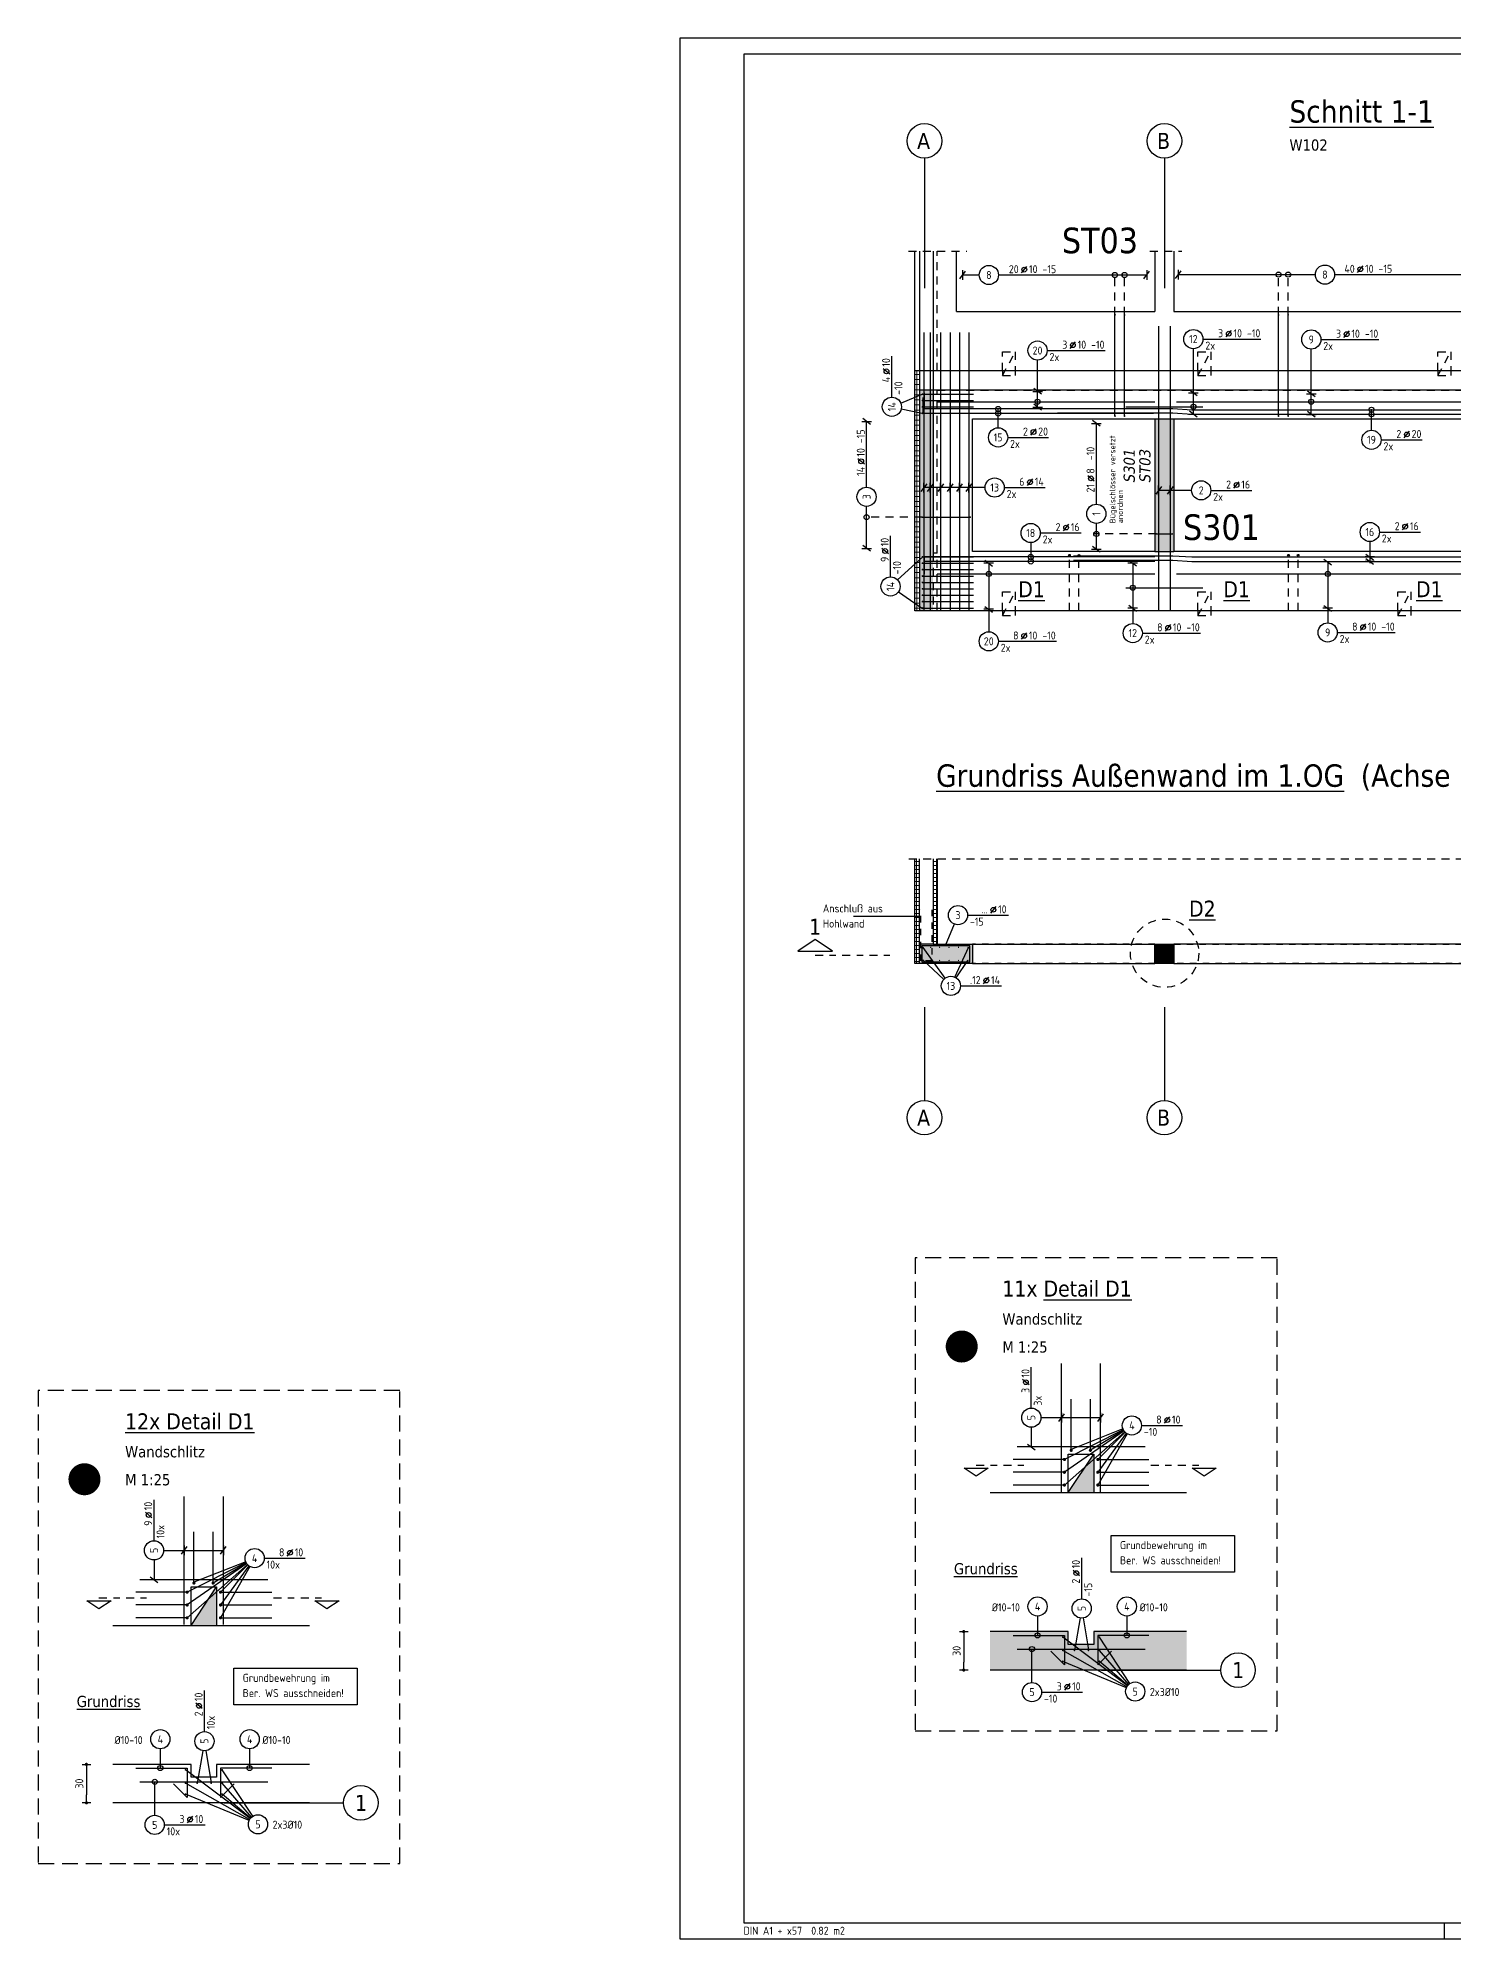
# Model space of a CAD drawing. Extents: x 29.9 to 129.4, y -19 to 13.7.
# Drawn here: x 29.92 to 52.05, y -19.01 to 10.69 of the extents above; entities that cross this region are included whole.
import ezdxf
from ezdxf.enums import TextEntityAlignment as Align

# ---------------------------------------------------------------- set-up
doc = ezdxf.new("R2010")
doc.units = 0
doc.header["$LTSCALE"] = 0.5
for name, pattern in [('AUSGEZOGEN', [1000.01, 1000, 0.01]), ('DASHDOTSMALL', [1.05, 0.5, -0.25, 0.05, -0.25]), ('DOT', [0.175, 0.05, -0.125]), ('HIDDEN', [0.375, 0.25, -0.125]), ('HIDDEN2', [0.187, 0.125, -0.062]), ('PUNKT', [0.175, 0.05, -0.125]), ('STRICHLINIE', [0.75, 0.5, -0.25]), ('STRICHPUNKT2', [0.55, 0.25, -0.125, 0.05, -0.125]), ('VERDECKT', [0.375, 0.25, -0.125])]:
    doc.linetypes.add(name, pattern=pattern)
for name, color, linetype in [('1.OG', 7, 'Continuous'), ('ACHSEN', 7, 'Continuous'), ('AFU', 7, 'Continuous'), ('BETON', 7, 'Continuous'), ('Brüstung 1.OG', 7, 'Continuous'), ('DETAIL', 7, 'Continuous'), ('grau_dunkel', 7, 'Continuous'), ('grau_hell', 7, 'Continuous'), ('grau_mittel', 7, 'Continuous'), ('HILFE', 7, 'Continuous'), ('MASSE', 7, 'Continuous'), ('OBJEKT', 7, 'Continuous'), ('RAHMEN', 7, 'Continuous'), ('RND', 7, 'Continuous'), ('SCHNITTE', 7, 'Continuous'), ('SFP_Achsen', 7, 'Continuous'), ('TEXT', 7, 'Continuous'), ('VERDECKT', 7, 'Continuous'), ('WD', 7, 'Continuous')]:
    doc.layers.add(name, color=color, linetype=linetype)
doc.layers.add('NOPLOT', color=7, linetype='Continuous', plot=False)
doc.layers.add('zila_01_rb_02_stb-fertig_05_schraff', color=144, linetype='Continuous', lineweight=9)
doc.styles.add('helv', font='tahoma.ttf')
doc.styles.add('txt', font='isocp.shx')
doc.linetypes.add('AFU_50K', pattern='A,0.15,["/",Standard,S=0.2,R=0,X=-0.01,Y=-0.1],0.07,["/",Standard,S=0.2,R=0,X=-0.01,Y=-0.1],0.15', length=0.37)
doc.linetypes.add('AFU_50L', pattern='A,0.75,["/",Standard,S=0.2,R=0,X=-0.01,Y=-0.1],0.07,["/",Standard,S=0.2,R=0,X=-0.01,Y=-0.1],0.75', length=1.57)
doc.dimstyles.new('DOT_I', dxfattribs={"dimscale": 0.5, "dimtxt": 0.25, "dimasz": 0.25, "dimexe": 0.1, "dimexo": 0.3, "dimgap": 0.1, "dimtad": 1, "dimdec": 3, "dimzin": 3, "dimtxsty": 'txt', "dimblk": 'DOT', "dimblk1": 'DOT', "dimblk2": 'DOT', "dimsah": 1, "dimcen": 0.1, "dimse1": 1, "dimse2": 1, "dimazin": 0, "dimtfac": 1, "dimtdec": 4, "dimtix": 1, "dimtmove": 2, "dimatfit": 3, "dimfxl": 0, "dimtvp": 1, "dimtolj": 1, "dimtzin": 0, "dimarcsym": 0})

# ---------------------------------------------------------------- blocks, each defined once
blk = doc.blocks.new('RND_LEI')
at = {"layer": 'RND', "color": 7, "linetype": 'Continuous'}
blk.add_line((1.022, 0.066), (1.19, 0.27), dxfattribs=at)
for centre, radius in [((0, 0), 0.3), ((1.106, 0.168), 0.075)]:
    blk.add_circle(centre, radius, dxfattribs=at)
at = {"layer": 'RND', "color": 7, "linetype": 'Continuous', "style": 'txt'}
blk.add_attdef('POSL', text='', height=0.25, dxfattribs=at).set_placement((0, 0), align=Align.MIDDLE)
blk.add_attdef('ANZ', text='', height=0.25, dxfattribs=at).set_placement((0.931, 0.057), align=Align.RIGHT)
for tag, p in [('DUM', (1.253, 0.057)), ('ABSTD', (1.674, 0.057)), ('POSTXT', (0.374, -0.327))]:
    blk.add_attdef(tag, p, '', height=0.25, dxfattribs=at)
blk = doc.blocks.new('lei_gre')
at = {"layer": 'RND', "color": 7, "linetype": 'Continuous'}
for p, q in [((-0.09, -0.12), (0.09, 0.12)), ((0, 0.15), (0, -0.15))]:
    blk.add_line(p, q, dxfattribs=at)
blk = doc.blocks.new('SCHN-2')
at = {"layer": 'SCHNITTE', "color": 6, "linetype": 'Continuous'}
blk.add_lwpolyline([(0.378, 0.088), (0, 0.34), (-0.378, 0.088)], close=True, dxfattribs=at)
at = {"layer": 'SCHNITTE', "color": 1, "linetype": 'DASHDOTSMALL', "style": 'helv'}
blk.add_attdef('SCHN-2', text='', height=0.35, dxfattribs=at).set_placement((0, 0.45), align=Align.CENTER)
blk = doc.blocks.new('RND_HIN')
at = {"layer": 'RND', "color": 7, "linetype": 'Continuous'}
blk.add_circle((0, 0), 0.3, dxfattribs=at)
at = {"layer": 'RND', "color": 7, "linetype": 'Continuous', "style": 'txt'}
blk.add_attdef('POSI', text='', height=0.25, dxfattribs=at).set_placement((0, 0), align=Align.MIDDLE)
blk = doc.blocks.new('DOT')
at = {"layer": 'MASSE', "color": 7, "linetype": 'Continuous'}
for p, q in [((0, 0), (-1, 0)), ((0, 0.54), (0, -0.54))]:
    blk.add_line(p, q, dxfattribs=at)
at = {"layer": 'MASSE', "color": 7, "linetype": 'Continuous', "const_width": 0.2}
blk.add_lwpolyline([(-0.1, 0, 1), (0.1, 0, 1)], format="xyb", close=True, dxfattribs=at)
blk = doc.blocks.new('*D16')
at = {"layer": 'DEFPOINTS', "color": 0, "linetype": 'AUSGEZOGEN', "transparency": 16777216}
for p in [(44.39, -14.209), (44.39, -14.809), (44.39, -14.809)]:
    blk.add_point(p, dxfattribs=at)
at = {"layer": 'MASSE', "color": 0, "linetype": 'AUSGEZOGEN', "lineweight": -2, "transparency": 16777216}
blk.add_line((44.39, -14.334), (44.39, -14.684), dxfattribs=at)
at = {"layer": 'MASSE', "color": 0, "linetype": 'AUSGEZOGEN', "lineweight": -2, "transparency": 16777216, "xscale": 0.125, "yscale": 0.125, "zscale": 0.125}
for p, rotation in [((44.39, -14.209), 90), ((44.39, -14.809), 270)]:
    blk.add_blockref('DOT', p, dxfattribs=dict(at, rotation=rotation))
at = {"layer": 'MASSE', "color": 0, "linetype": 'AUSGEZOGEN', "transparency": 16777216, "insert": (44.278, -14.509), "char_height": 0.125, "attachment_point": 5, "rotation": 90, "style": 'txt'}
blk.add_mtext('\\A1;30', dxfattribs=at)
blk = doc.blocks.new('*D17')
at = {"layer": 'DEFPOINTS', "color": 0, "linetype": 'AUSGEZOGEN', "transparency": 16777216}
for p in [(30.68, -16.283), (30.68, -16.883), (30.68, -16.883)]:
    blk.add_point(p, dxfattribs=at)
at = {"layer": 'MASSE', "color": 0, "linetype": 'AUSGEZOGEN', "lineweight": -2, "transparency": 16777216}
blk.add_line((30.68, -16.408), (30.68, -16.758), dxfattribs=at)
at = {"layer": 'MASSE', "color": 0, "linetype": 'AUSGEZOGEN', "lineweight": -2, "transparency": 16777216, "xscale": 0.125, "yscale": 0.125, "zscale": 0.125}
for p, rotation in [((30.68, -16.283), 90), ((30.68, -16.883), 270)]:
    blk.add_blockref('DOT', p, dxfattribs=dict(at, rotation=rotation))
at = {"layer": 'MASSE', "color": 0, "linetype": 'AUSGEZOGEN', "transparency": 16777216, "insert": (30.568, -16.583), "char_height": 0.125, "attachment_point": 5, "rotation": 90, "style": 'txt'}
blk.add_mtext('\\A1;30', dxfattribs=at)
blk = doc.blocks.new('SCHN-1')
at = {"layer": 'SCHNITTE', "color": 5, "linetype": 'Continuous'}
blk.add_lwpolyline([(0.54, 0.125), (0, 0.485), (-0.54, 0.125)], close=True, dxfattribs=at)
at = {"layer": 'SCHNITTE', "color": 6, "linetype": 'Continuous', "style": 'helv'}
blk.add_attdef('SCHN-1', text='', height=0.5, dxfattribs=at).set_placement((0, 0.635), align=Align.CENTER)
blk = doc.blocks.new('A1-57-0')
at = {"layer": 'RAHMEN'}
for p, q in [((137.9, 59.4), (0, 59.4)), ((0, 59.4), (0, 0)), ((0, 0), (137.9, 0))]:
    blk.add_line(p, q, dxfattribs=at)
at = {"layer": 'RAHMEN', "color": 5}
for p, q in [((137.4, 58.9), (2, 58.9)), ((2, 58.9), (2, 0.5)), ((2, 0.5), (137.4, 0.5))]:
    blk.add_line(p, q, dxfattribs=at)
at = {"layer": 'RAHMEN', "color": 7}
blk.add_line((23.9, 0), (23.9, 0.5), dxfattribs=at)
at = {"layer": 'RAHMEN', "color": 7, "style": 'txt'}
blk.add_text('DIN A1 + x57  0.82 m2', height=0.25, dxfattribs=at).set_placement((1.989, 0.133))

msp = doc.modelspace()

# ---------------------------------------------------------------- hatches: boundary and pattern name
at = {"layer": 'grau_dunkel'}
h = msp.add_hatch(color=21, dxfattribs=at)
h.paths.add_polyline_path([(76.1257, 2.6682), (76.4257, 2.6682), (76.4257, 4.7382), (76.1257, 4.7382)])
h.paths.add_polyline_path([(68.6257, 2.6682), (68.9257, 2.6682), (68.9257, 4.7382), (68.6257, 4.7382)])
h.paths.add_polyline_path([(61.4257, 4.7382), (61.1257, 4.7382), (61.1257, 2.6682), (61.4257, 2.6682)])
h.paths.add_polyline_path([(53.9257, 4.7382), (53.6257, 4.7382), (53.6257, 2.6682), (53.9257, 2.6682)])
h.paths.add_polyline_path([(47.6757, 4.7382), (47.3757, 4.7382), (47.3757, 2.6682), (47.6757, 2.6682)])
at = {"layer": 'grau_hell'}
h = msp.add_hatch(color=9, dxfattribs=at)
h.paths.add_polyline_path([(46.0244, -12.037), (46.0468, -12.037), (46.4244, -12.037), (46.4244, -11.5117), (46.3033, -11.6188)])
h.paths.add_polyline_path([(46.3033, -11.6188), (46.4244, -11.5117), (46.4244, -11.437)])
h = msp.add_hatch(color=9, dxfattribs=at)
h.paths.add_polyline_path([(32.3144, -14.1108), (32.3368, -14.1108), (32.7144, -14.1108), (32.7144, -13.5855), (32.5933, -13.6925)])
h.paths.add_polyline_path([(32.5933, -13.6925), (32.7144, -13.5855), (32.7144, -13.5108)])
at = {"layer": 'grau_mittel'}
for points in [[(43.9107, 5.1882), (43.7007, 5.1882), (43.7007, 1.7382), (43.9107, 1.7382), (43.9107, 2.6382)], [(43.7007, -3.4699), (43.7007, -3.7699), (44.5257, -3.7699), (44.5257, -3.4699), (43.9107, -3.4699)], [(47.3757, -3.7699), (47.6757, -3.7699), (47.6757, -3.4699), (47.3757, -3.4699)]]:
    msp.add_hatch(color=61, dxfattribs=at).paths.add_polyline_path(points)
at = {"layer": 'zila_01_rb_02_stb-fertig_05_schraff', "linetype": 'AUSGEZOGEN'}
h = msp.add_hatch(dxfattribs=at)
h.set_pattern_fill('ANSI37', color=102, scale=0.025, angle=-45)
h.set_pattern_definition([(0, (0, -26.23806), (2e-17, 0.079375), []), (90, (0, -26.23806), (-0.079375, 3e-17), [])])
h.paths.add_polyline_path([(43.7007, 5.4882), (43.6257, 5.4882), (43.6257, 1.7382), (43.7007, 1.7382)])
h = msp.add_hatch(dxfattribs=at)
h.set_pattern_fill('ANSI37', color=102, scale=0.5, angle=-45)
h.set_pattern_definition([(0, (-34.909254, 257.38662), (1e-17, 0.0625), []), (90, (-34.909254, 257.38662), (-0.0625, 2e-17), [])])
h.paths.add_polyline_path([(43.9757, -2.135), (43.9107, -2.135), (43.9107, -3.4699), (43.9757, -3.4699)])
h.paths.add_polyline_path([(43.7007, -2.135), (43.6257, -2.135), (43.6257, -3.7699), (43.7007, -3.7699)])

# ---------------------------------------------------------------- linework, layer by layer
at = {"layer": '1.OG', "color": 7, "linetype": 'PUNKT', "lineweight": -2}
for p, q in [((43.7007, -3.7699), (43.7007, -2.135)), ((43.9107, -2.135), (43.9107, -3.4699)), ((43.9107, -3.4699), (44.5257, -3.4699)), ((44.5257, -3.4699), (44.5257, -3.7699)), ((44.5257, -3.7699), (43.7007, -3.7699))]:
    msp.add_line(p, q, dxfattribs=at)
for points in [[(43.7007, -3.7699), (43.6257, -3.7699), (43.6257, -2.135)], [(43.9757, -2.135), (43.9757, -3.4699)]]:
    msp.add_lwpolyline(points, dxfattribs=at)
msp.add_lwpolyline([(47.3757, -3.4699), (47.6757, -3.4699), (47.6757, -3.7699), (47.3757, -3.7699)], close=True, dxfattribs=at)
at = {"layer": 'ACHSEN', "color": 140, "linetype": 'AUSGEZOGEN'}
for p, q in [((43.7757, 8.8107), (43.7757, 6.7833)), ((47.5257, 8.8107), (47.5257, 6.7833)), ((43.7757, -4.4526), (43.7757, -5.9084)), ((47.5257, -4.4526), (47.5257, -5.9084)), ((46.5441, -14.8095), (48.4061, -14.8095)), ((32.8341, -16.8832), (34.6961, -16.8832))]:
    msp.add_line(p, q, dxfattribs=at)
at = {"layer": 'AFU', "color": 8, "linetype": 'AFU_50L'}
for p, q in [((82.6757, 5.4882), (43.7007, 5.4882)), ((82.6757, 5.1882), (43.7007, 5.1882)), ((82.6757, 1.7382), (43.7007, 1.7382))]:
    msp.add_line(p, q, dxfattribs=at)
at = {"layer": 'AFU', "color": 8, "linetype": 'AFU_50K'}
for p, q in [((47.3757, 4.7382), (47.6757, 4.7382)), ((47.3757, 2.6682), (47.6757, 2.6682))]:
    msp.add_line(p, q, dxfattribs=at)
at = {"layer": 'BETON', "color": 6, "linetype": 'AUSGEZOGEN'}
for p, q in [((43.6257, 1.7382), (43.6257, 7.3565)), ((44.2757, 6.4182), (44.2757, 7.3565)), ((47.3757, 7.3565), (47.3757, 6.4182)), ((47.6757, 7.3565), (47.6757, 6.4182)), ((44.2757, 6.4182), (47.3757, 6.4182)), ((47.6757, 6.4182), (53.6257, 6.4182)), ((44.5257, 2.6682), (44.5257, 4.7382)), ((44.5257, 4.7382), (47.3757, 4.7382)), ((47.3757, 4.7382), (47.3757, 2.6682)), ((47.6757, 4.7382), (47.6757, 2.6682)), ((47.6757, 4.7382), (53.6257, 4.7382)), ((47.3757, 2.6682), (44.5257, 2.6682)), ((53.6257, 2.6682), (47.6757, 2.6682)), ((46.0244, -14.2095), (44.8028, -14.2095)), ((46.0244, -14.4095), (46.0244, -14.2095)), ((46.4244, -14.2095), (46.4244, -14.4095)), ((47.874, -14.2095), (46.4244, -14.2095)), ((46.4244, -14.4095), (46.0244, -14.4095)), ((47.874, -14.8095), (44.8028, -14.8095)), ((32.3144, -16.2832), (31.0928, -16.2832)), ((32.3144, -16.4832), (32.3144, -16.2832)), ((32.7144, -16.2832), (32.7144, -16.4832)), ((34.164, -16.2832), (32.7144, -16.2832)), ((32.7144, -16.4832), (32.3144, -16.4832)), ((34.164, -16.8832), (31.0928, -16.8832))]:
    msp.add_line(p, q, dxfattribs=at)
at = {"layer": 'BETON', "color": 7, "linetype": 'AUSGEZOGEN'}
for p, q in [((43.7007, 7.3565), (43.7007, 1.7382)), ((43.9107, 7.3565), (43.9107, 2.6382)), ((43.7007, 5.4882), (43.6257, 5.4882)), ((43.9757, 2.6382), (43.9107, 2.6382)), ((43.7007, 1.7382), (43.6257, 1.7382))]:
    msp.add_line(p, q, dxfattribs=at)
at = {"layer": 'BETON', "color": 6, "linetype": 'AUSGEZOGEN', "lineweight": -2}
for p, q in [((43.6257, -3.7699), (43.6257, -2.135)), ((43.7007, -3.7699), (43.7007, -2.135)), ((43.9107, -2.135), (43.9107, -3.4699)), ((43.9757, -2.135), (43.9757, -3.4699)), ((43.9107, -3.4699), (44.5257, -3.4699)), ((44.5257, -3.4699), (44.5257, -3.7699)), ((43.7007, -3.7699), (43.6257, -3.7699)), ((44.5257, -3.7699), (43.7007, -3.7699))]:
    msp.add_line(p, q, dxfattribs=at)
msp.add_lwpolyline([(47.3757, -3.4699), (47.6757, -3.4699), (47.6757, -3.7699), (47.3757, -3.7699)], close=True, dxfattribs=at)
at = {"layer": 'Brüstung 1.OG', "color": 102, "linetype": 'DOT'}
for p, q in [((47.3757, -3.4699), (44.5257, -3.4699)), ((47.6757, -3.4699), (53.6257, -3.4699)), ((47.3757, -3.7699), (44.5257, -3.7699)), ((53.6257, -3.7699), (47.6757, -3.7699))]:
    msp.add_line(p, q, dxfattribs=at)
at = {"layer": 'DETAIL', "color": 102, "linetype": 'STRICHLINIE'}
for points in [[(43.6328, -8.3674), (43.6328, -15.7578), (49.2886, -15.7578), (49.2886, -8.3674)], [(29.9228, -10.4411), (29.9228, -17.8315), (35.5786, -17.8315), (35.5786, -10.4411)]]:
    msp.add_lwpolyline(points, close=True, dxfattribs=at)
at = {"layer": 'DETAIL', "color": 102, "linetype": 'VERDECKT'}
msp.add_circle((47.5291, -3.6107), 0.5334, dxfattribs=at)
at = {"layer": 'grau_mittel', "color": 61}
for points in [[(46.0244, -14.2095), (46.0244, -14.8095), (44.8028, -14.2095), (44.8028, -14.8095)], [(46.4244, -14.2095), (46.4244, -14.8095), (47.874, -14.2095), (47.874, -14.8095)], [(46.0244, -14.4095), (46.0244, -14.8095), (46.4244, -14.4095), (46.4244, -14.8095)]]:
    msp.add_solid(points, dxfattribs=at)
at = {"layer": 'HILFE', "color": 102, "linetype": 'HIDDEN'}
for p, q in [((43.5257, 7.3565), (44.4397, 7.3565)), ((47.2969, 7.3565), (47.7969, 7.3565)), ((43.5331, -2.135), (82.7595, -2.135))]:
    msp.add_line(p, q, dxfattribs=at)
at = {"layer": 'HILFE', "color": 102, "linetype": 'AUSGEZOGEN'}
for p, q in [((42.6681, -3.0333), (43.7258, -3.0333)), ((46.0244, -11.437), (46.4244, -11.437)), ((46.0244, -12.037), (46.0244, -11.437)), ((46.4244, -11.437), (46.4244, -12.037)), ((44.8028, -12.037), (47.874, -12.037)), ((44.8028, -12.037), (46.0468, -12.037)), ((46.4468, -12.037), (47.874, -12.037)), ((32.3144, -13.5108), (32.7144, -13.5108)), ((32.3144, -14.1108), (32.3144, -13.5108)), ((32.7144, -13.5108), (32.7144, -14.1108)), ((31.0928, -14.1108), (34.164, -14.1108)), ((31.0928, -14.1108), (32.3368, -14.1108)), ((32.7368, -14.1108), (34.164, -14.1108))]:
    msp.add_line(p, q, dxfattribs=at)
for points in [[(46.694, -12.7067), (48.6193, -12.7067), (48.6193, -13.2777), (46.694, -13.2777)], [(32.984, -14.7804), (34.9093, -14.7804), (34.9093, -15.3514), (32.984, -15.3514)]]:
    msp.add_lwpolyline(points, close=True, dxfattribs=at)
at = {"layer": 'NOPLOT', "color": 191, "linetype": 'AUSGEZOGEN'}
for p, q in [((43.9107, -3.4699), (43.6927, -3.4699)), ((46.0244, -12.037), (46.4244, -11.437)), ((32.3144, -14.1108), (32.7144, -13.5108))]:
    msp.add_line(p, q, dxfattribs=at)
at = {"layer": 'NOPLOT', "color": 191, "linetype": 'Continuous', "const_width": 0.25}
for points in [[(44.2337, -9.7544, 1), (44.4837, -9.7544, 1)], [(30.5237, -11.8281, 1), (30.7737, -11.8281, 1)]]:
    msp.add_lwpolyline(points, format="xyb", close=True, dxfattribs=at)
at = {"layer": 'OBJEKT', "color": 7, "linetype": 'AUSGEZOGEN'}
for p, q in [((44.5257, -3.4699), (47.3757, -3.4699)), ((53.6257, -3.4699), (47.6757, -3.4699)), ((44.5257, -3.7699), (47.3757, -3.7699)), ((47.6757, -3.7699), (53.6257, -3.7699))]:
    msp.add_line(p, q, dxfattribs=at)
at = {"layer": 'RND', "color": 7, "linetype": 'AUSGEZOGEN'}
for p, q in [((44.3723, 6.9866), (44.6334, 6.9866)), ((44.9334, 6.9866), (47.2502, 6.9866)), ((47.7428, 6.9925), (49.885, 6.9925)), ((50.185, 6.9925), (53.5667, 6.9925)), ((48.129, 5.9853), (49.0352, 5.9853)), ((49.9714, 5.9788), (50.8777, 5.9788)), ((43.2677, 5.0777), (43.2677, 5.7177)), ((45.5435, 5.1677), (45.5435, 5.6567)), ((45.6935, 5.8067), (46.5998, 5.8067)), ((47.979, 5.1437), (47.979, 5.8353)), ((49.8214, 5.1281), (49.8214, 5.8288)), ((45.5435, 4.9217), (45.5435, 5.1677)), ((47.979, 4.8125), (47.979, 5.1437)), ((49.8214, 4.8083), (49.8214, 5.1281)), ((42.8718, 3.6719), (42.8718, 4.6971)), ((46.4624, 3.4059), (46.4624, 4.668)), ((45.0768, 4.4492), (45.7168, 4.4492)), ((50.9126, 4.4119), (51.5526, 4.4119)), ((45.0235, 3.6659), (45.6635, 3.6659)), ((48.2513, 3.6218), (48.8913, 3.6218)), ((42.8718, 2.7153), (42.8718, 3.3719)), ((46.4624, 2.7021), (46.4624, 3.1059)), ((50.8864, 2.9712), (51.5264, 2.9712)), ((43.246, 2.2706), (43.246, 2.9106)), ((45.5871, 2.9562), (46.2271, 2.9562)), ((44.7809, 2.484), (44.7809, 1.7647)), ((47.032, 2.4856), (47.032, 1.7813)), ((50.0782, 2.5037), (50.0782, 1.78)), ((44.7809, 1.7647), (44.7809, 1.4135)), ((47.032, 1.7813), (47.032, 1.5414)), ((50.0782, 1.78), (50.0782, 1.5519)), ((44.9309, 1.2635), (45.8372, 1.2635)), ((47.182, 1.3914), (48.0882, 1.3914)), ((50.2282, 1.4019), (51.1344, 1.4019)), ((44.4501, -3.0148), (45.0901, -3.0148)), ((44.3396, -4.1204), (44.9796, -4.1204)), ((45.4459, -10.7157), (45.4459, -10.0757)), ((47.168, -10.9872), (47.808, -10.9872)), ((31.7359, -12.7895), (31.7359, -12.1495)), ((33.458, -13.061), (34.098, -13.061)), ((46.2338, -13.6974), (46.2338, -13.0574)), ((32.5238, -15.7711), (32.5238, -15.1311)), ((45.6066, -15.1543), (46.2466, -15.1543)), ((31.8966, -17.228), (32.5366, -17.228))]:
    msp.add_line(p, q, dxfattribs=at)
at = {"layer": 'RND', "color": 102, "linetype": 'VERDECKT'}
for p, q in [((46.7535, 6.3638), (46.7535, 7.0366)), ((46.9035, 6.3638), (46.9035, 7.0366)), ((49.3099, 6.3638), (49.3099, 7.0425)), ((49.4599, 6.3638), (49.4599, 7.0425)), ((43.7411, 3.2031), (42.8218, 3.2031)), ((47.4007, 2.9408), (46.4124, 2.9408))]:
    msp.add_line(p, q, dxfattribs=at)
at = {"layer": 'RND', "color": 102, "linetype": 'AUSGEZOGEN'}
for p, q in [((43.406, 4.9858), (43.7382, 5.1253)), ((43.4143, 4.8958), (43.7382, 4.8253)), ((44.9268, 4.5992), (44.9268, 4.8933)), ((50.7626, 4.5619), (50.7626, 4.8878)), ((44.7235, 3.6659), (43.7546, 3.6659)), ((47.9513, 3.6218), (47.4357, 3.6218)), ((45.4371, 2.8062), (45.4371, 2.5112)), ((50.7364, 2.8212), (50.7364, 2.4853)), ((43.3567, 2.2218), (43.7522, 2.5835)), ((43.3695, 2.0354), (43.7452, 1.7765)), ((44.2429, -3.1535), (44.1019, -3.4949)), ((44.1013, -3.9991), (43.7546, -3.5227)), ((44.252, -3.9839), (44.4677, -3.512)), ((44.0795, -4.0185), (43.75, -3.7137)), ((44.2728, -3.9955), (44.4525, -3.7258)), ((45.5959, -10.8657), (46.53, -10.8657)), ((45.4459, -11.0157), (45.4459, -11.3242)), ((46.884, -11.0548), (45.9636, -11.519)), ((46.8947, -11.0728), (45.9636, -11.719)), ((46.9056, -11.0866), (45.9636, -11.919)), ((46.8786, -11.0426), (46.0699, -11.3637)), ((46.8894, -11.0644), (46.3699, -11.3762)), ((46.9118, -11.0932), (46.4853, -11.519)), ((46.9297, -11.1085), (46.4853, -11.719)), ((46.9435, -11.1175), (46.4853, -11.919)), ((31.8859, -12.9395), (32.82, -12.9395)), ((31.7359, -13.0895), (31.7359, -13.398)), ((33.174, -13.1285), (32.2536, -13.5927)), ((33.1847, -13.1465), (32.2536, -13.7927)), ((33.1956, -13.1603), (32.2536, -13.9927)), ((33.1686, -13.1163), (32.3599, -13.4374)), ((33.1794, -13.1382), (32.6599, -13.4499)), ((33.2018, -13.167), (32.7753, -13.5927)), ((33.2197, -13.1823), (32.7753, -13.7927)), ((33.2335, -13.1912), (32.7753, -13.9927)), ((45.5442, -13.966), (45.5442, -14.2674)), ((46.208, -13.9951), (46.1194, -14.5013)), ((46.2576, -13.9955), (46.3375, -14.4944)), ((46.9398, -13.966), (46.9398, -14.2674)), ((45.4566, -15.0043), (45.4566, -14.4819)), ((46.9502, -15.0556), (45.939, -14.2946)), ((46.9398, -15.0715), (45.939, -14.5013)), ((46.9876, -15.0205), (46.5099, -14.2946)), ((46.9717, -15.0326), (46.5099, -14.5013)), ((46.9317, -15.088), (45.939, -14.6736)), ((46.9554, -15.0491), (46.5099, -14.6736)), ((31.8342, -16.0398), (31.8342, -16.3412)), ((32.498, -16.0689), (32.4094, -16.5751)), ((32.5476, -16.0693), (32.6275, -16.5682)), ((33.2298, -16.0398), (33.2298, -16.3412)), ((31.7466, -17.078), (31.7466, -16.5556)), ((33.2402, -17.1293), (32.229, -16.3684)), ((33.2298, -17.1453), (32.229, -16.5751)), ((33.2776, -17.0942), (32.7999, -16.3684)), ((33.2617, -17.1063), (32.7999, -16.5751)), ((33.2217, -17.1617), (32.229, -16.7474)), ((33.2454, -17.1229), (32.7999, -16.7474))]:
    msp.add_line(p, q, dxfattribs=at)
at = {"layer": 'RND', "color": 7, "linetype": 'AUSGEZOGEN'}
for points, const_width in [([(46.7465, 6.3638, 1), (46.7605, 6.3638, 1)], 0.014), ([(46.8965, 6.3638, 1), (46.9105, 6.3638, 1)], 0.014), ([(49.3029, 6.3638, 1), (49.3169, 6.3638, 1)], 0.014), ([(49.4529, 6.3638, 1), (49.4669, 6.3638, 1)], 0.014), ([(43.7382, 5.1253, 1), (43.7522, 5.1253, 1)], 0.014), ([(43.7382, 5.0253, 1), (43.7522, 5.0253, 1)], 0.014), ([(43.7382, 4.9253, 1), (43.7522, 4.9253, 1)], 0.014), ([(43.7382, 4.8253, 1), (43.7522, 4.8253, 1)], 0.014), ([(46.7465, 4.7838, 1), (46.7605, 4.7838, 1)], 0.014), ([(46.8965, 4.7838, 1), (46.9105, 4.7838, 1)], 0.014), ([(49.3029, 4.7838, 1), (49.3169, 4.7838, 1)], 0.014), ([(49.4529, 4.7838, 1), (49.4669, 4.7838, 1)], 0.014), ([(43.7341, 3.2031, 1), (43.7481, 3.2031, 1)], 0.014), ([(44.4841, 3.2031, 1), (44.4981, 3.2031, 1)], 0.014), ([(47.3944, 2.9408, 1), (47.4069, 2.9408, 1)], 0.0125), ([(47.6444, 2.9408, 1), (47.6569, 2.9408, 1)], 0.0125), ([(43.7382, 2.5835, 1), (43.7522, 2.5835, 1)], 0.014), ([(43.7382, 2.4835, 1), (43.7522, 2.4835, 1)], 0.014), ([(43.7382, 2.3835, 1), (43.7522, 2.3835, 1)], 0.014), ([(43.7382, 2.2835, 1), (43.7522, 2.2835, 1)], 0.014), ([(43.7382, 2.1835, 1), (43.7522, 2.1835, 1)], 0.014), ([(43.7382, 2.0835, 1), (43.7522, 2.0835, 1)], 0.014), ([(43.7382, 1.9835, 1), (43.7522, 1.9835, 1)], 0.014), ([(43.7382, 1.8835, 1), (43.7522, 1.8835, 1)], 0.014), ([(43.7382, 1.7835, 1), (43.7522, 1.7835, 1)], 0.014), ([(43.7481, -3.5172, 1), (43.7581, -3.5172, 1)], 0.01), ([(43.8696, -3.5172, 1), (43.8796, -3.5172, 1)], 0.01), ([(44.0072, -3.5172, 1), (44.0172, -3.5172, 1)], 0.01), ([(44.1553, -3.5172, 1), (44.1653, -3.5172, 1)], 0.01), ([(44.3034, -3.5172, 1), (44.3134, -3.5172, 1)], 0.01), ([(44.4514, -3.5172, 1), (44.4614, -3.5172, 1)], 0.01), ([(47.4245, -3.5209, 1), (47.4385, -3.5209, 1)], 0.014), ([(47.6129, -3.5209, 1), (47.6269, -3.5209, 1)], 0.014), ([(43.7481, -3.7226, -1), (43.7581, -3.7226, -1)], 0.01), ([(43.8696, -3.7226, -1), (43.8796, -3.7226, -1)], 0.01), ([(44.0072, -3.7226, -1), (44.0172, -3.7226, -1)], 0.01), ([(44.1553, -3.7226, -1), (44.1653, -3.7226, -1)], 0.01), ([(44.3034, -3.7226, -1), (44.3134, -3.7226, -1)], 0.01), ([(44.4514, -3.7226, -1), (44.4614, -3.7226, -1)], 0.01), ([(47.4245, -3.7189, 1), (47.4385, -3.7189, 1)], 0.014), ([(47.6129, -3.7189, 1), (47.6269, -3.7189, 1)], 0.014), ([(45.9761, -11.519, -1), (45.9511, -11.519, -1)], 0.025), ([(46.0699, -11.3887, -1), (46.0699, -11.3637, -1)], 0.025), ([(46.3699, -11.3887, -1), (46.3699, -11.3637, -1)], 0.025), ([(46.4728, -11.519, 1), (46.4978, -11.519, 1)], 0.025), ([(45.9761, -11.719, -1), (45.9511, -11.719, -1)], 0.025), ([(46.4728, -11.719, 1), (46.4978, -11.719, 1)], 0.025), ([(45.9761, -11.919, -1), (45.9511, -11.919, -1)], 0.025), ([(46.4728, -11.919, 1), (46.4978, -11.919, 1)], 0.025), ([(32.2661, -13.5927, -1), (32.2411, -13.5927, -1)], 0.025), ([(32.3599, -13.4624, -1), (32.3599, -13.4374, -1)], 0.025), ([(32.6599, -13.4624, -1), (32.6599, -13.4374, -1)], 0.025), ([(32.7628, -13.5927, 1), (32.7878, -13.5927, 1)], 0.025), ([(32.2661, -13.7927, -1), (32.2411, -13.7927, -1)], 0.025), ([(32.7628, -13.7927, 1), (32.7878, -13.7927, 1)], 0.025), ([(32.2661, -13.9927, -1), (32.2411, -13.9927, -1)], 0.025), ([(32.7628, -13.9927, 1), (32.7878, -13.9927, 1)], 0.025), ([(45.932, -14.2946, 1), (45.946, -14.2946, 1)], 0.014), ([(45.932, -14.5013, 1), (45.946, -14.5013, 1)], 0.014), ([(46.1124, -14.5013, 1), (46.1264, -14.5013, 1)], 0.014), ([(46.3316, -14.5013, 1), (46.3456, -14.5013, 1)], 0.014), ([(46.5169, -14.2946, -1), (46.5029, -14.2946, -1)], 0.014), ([(46.5169, -14.5013, -1), (46.5029, -14.5013, -1)], 0.014), ([(45.932, -14.6736, 1), (45.946, -14.6736, 1)], 0.014), ([(46.5169, -14.6736, -1), (46.5029, -14.6736, -1)], 0.014), ([(32.222, -16.3684, 1), (32.236, -16.3684, 1)], 0.014), ([(32.222, -16.5751, 1), (32.236, -16.5751, 1)], 0.014), ([(32.4024, -16.5751, 1), (32.4164, -16.5751, 1)], 0.014), ([(32.6216, -16.5751, 1), (32.6356, -16.5751, 1)], 0.014), ([(32.8069, -16.3684, -1), (32.7929, -16.3684, -1)], 0.014), ([(32.8069, -16.5751, -1), (32.7929, -16.5751, -1)], 0.014), ([(32.222, -16.7474, 1), (32.236, -16.7474, 1)], 0.014), ([(32.8069, -16.7474, -1), (32.7929, -16.7474, -1)], 0.014)]:
    msp.add_lwpolyline(points, format="xyb", close=True, dxfattribs=dict(at, const_width=const_width))
at = {"layer": 'RND', "color": 1, "linetype": 'AUSGEZOGEN'}
for points in [[(46.7535, 4.7838), (46.7535, 6.3638)], [(46.9035, 4.7838), (46.9035, 6.3638)], [(49.3099, 4.7838), (49.3099, 6.3638)], [(49.4599, 4.7838), (49.4599, 6.3638)], [(43.7659, 6.0882), (43.7659, 1.7382)], [(43.8652, 6.0882), (43.8652, 1.7382)], [(44.0295, 6.0882), (44.0295, 1.7382)], [(44.1758, 6.0882), (44.1758, 1.7382)], [(44.3222, 6.0882), (44.3222, 1.7382)], [(44.4685, 6.0882), (44.4685, 1.7382)], [(47.4357, 6.1882), (47.4357, 1.7382)], [(47.6157, 6.1882), (47.6157, 1.7382)], [(43.7452, 5.1253), (44.5452, 5.1253)], [(47.356, 4.8233), (43.756, 4.8233), (43.756, 5.0733)], [(47.3762, 4.8933), (43.7762, 4.8933), (43.7762, 5.1433)], [(43.7452, 5.0253), (44.5452, 5.0253)], [(43.7452, 4.9253), (44.5452, 4.9253)], [(43.7452, 4.8253), (44.5452, 4.8253)], [(43.9757, 5.0057), (47.3757, 5.0057)], [(45.8573, 4.9018), (47.6573, 4.9018), (47.9573, 4.8818), (53.6095, 4.8818)], [(45.8573, 4.8318), (47.6573, 4.8318), (47.9573, 4.8118), (53.6095, 4.8118)], [(46.9257, 4.9288), (48.1257, 4.9288)], [(47.7132, 5.0057), (53.6132, 5.0057)], [(43.7411, 3.2031), (44.4911, 3.2031)], [(47.4007, 2.9408), (47.6507, 2.9408)], [(43.7452, 2.5835), (44.5452, 2.5835)], [(43.7452, 2.4835), (44.5452, 2.4835)], [(43.7452, 2.3835), (44.5452, 2.3835)], [(47.3742, 2.5812), (43.7742, 2.5812), (43.7742, 2.3812)], [(47.3742, 2.5112), (43.7742, 2.5112), (43.7742, 2.3112)], [(46.1073, 2.6012), (47.6573, 2.6012), (47.9573, 2.5812), (53.6257, 2.5812)], [(46.1073, 2.5312), (47.6573, 2.5312), (47.9573, 2.5112), (53.6257, 2.5112)], [(43.7452, 2.2835), (44.5452, 2.2835)], [(43.7452, 2.1835), (44.5452, 2.1835)], [(43.7452, 2.0835), (44.5452, 2.0835)], [(43.9757, 2.316), (47.3757, 2.316)], [(46.9257, 2.0998), (48.1257, 2.0998)], [(47.7132, 2.316), (53.6132, 2.316)], [(43.7452, 1.9835), (44.5452, 1.9835)], [(43.7452, 1.8835), (44.5452, 1.8835)], [(43.7452, 1.7835), (44.5452, 1.7835)], [(45.9188, -12.0223), (45.9188, -10.0223)], [(46.53, -12.0223), (46.53, -10.0223)], [(46.0699, -11.3762), (46.0699, -10.5762)], [(46.3699, -11.3762), (46.3699, -10.5762)], [(45.9636, -11.519), (45.1636, -11.519)], [(47.2244, -11.3242), (45.2244, -11.3242)], [(46.4853, -11.519), (47.2853, -11.519)], [(45.9636, -11.719), (45.1636, -11.719)], [(46.4853, -11.719), (47.2853, -11.719)], [(32.2088, -14.096), (32.2088, -12.096)], [(32.82, -14.096), (32.82, -12.096)], [(45.9636, -11.919), (45.1636, -11.919)], [(46.4853, -11.919), (47.2853, -11.919)], [(32.3599, -13.4499), (32.3599, -12.6499)], [(32.6599, -13.4499), (32.6599, -12.6499)], [(32.2536, -13.5927), (31.4536, -13.5927)], [(33.5144, -13.398), (31.5144, -13.398)], [(32.7753, -13.5927), (33.5753, -13.5927)], [(32.2536, -13.7927), (31.4536, -13.7927)], [(32.7753, -13.7927), (33.5753, -13.7927)], [(32.2536, -13.9927), (31.4536, -13.9927)], [(32.7753, -13.9927), (33.5753, -13.9927)], [(45.1636, -14.2674), (45.9636, -14.2674), (45.9636, -14.7274), (45.7514, -14.5153)], [(45.2244, -14.4819), (47.2244, -14.4819)], [(47.2853, -14.2674), (46.4853, -14.2674), (46.4853, -14.7274), (46.6974, -14.5153)], [(31.4536, -16.3412), (32.2536, -16.3412), (32.2536, -16.8012), (32.0414, -16.589)], [(31.5144, -16.5556), (33.5144, -16.5556)], [(33.5753, -16.3412), (32.7753, -16.3412), (32.7753, -16.8012), (32.9874, -16.589)]]:
    msp.add_lwpolyline(points, dxfattribs=at)
at = {"layer": 'RND', "color": 1, "linetype": 'HIDDEN'}
for points in [[(46.0414, 1.7382), (46.0414, 2.6082)], [(46.1914, 1.7382), (46.1914, 2.6082)], [(49.4651, 1.7382), (49.4651, 2.6082)], [(49.6151, 1.7382), (49.6151, 2.6082)]]:
    msp.add_lwpolyline(points, dxfattribs=at)
at = {"layer": 'RND', "color": 1, "linetype": 'HIDDEN2'}
msp.add_lwpolyline([(43.8927, -2.9299), (43.8927, -3.7299), (43.7197, -3.7299), (43.7197, -2.9299)], dxfattribs=at)
at = {"layer": 'RND', "color": 1, "linetype": 'AUSGEZOGEN'}
msp.add_lwpolyline([(43.7329, -3.7449), (44.4829, -3.7449), (44.4829, -3.4949), (43.7329, -3.4949)], close=True, dxfattribs=at)
at = {"layer": 'RND', "color": 1, "linetype": 'AUSGEZOGEN', "lineweight": -2}
msp.add_lwpolyline([(47.4207, -3.4949), (47.6307, -3.4949, -0.4142136), (47.6507, -3.5149), (47.6507, -3.7249, -0.4142136), (47.6307, -3.7449), (47.4207, -3.7449, -0.4142136), (47.4007, -3.7249), (47.4007, -3.5149, -0.4142136)], format="xyb", close=True, dxfattribs=at)
at = {"layer": 'RND', "color": 7, "linetype": 'AUSGEZOGEN'}
for centre, radius in [((46.7535, 6.9866), 0.04), ((46.9035, 6.9866), 0.04), ((49.3099, 6.9925), 0.04), ((49.4599, 6.9925), 0.04), ((44.9268, 4.8933), 0.04), ((44.9268, 4.8233), 0.04), ((45.5435, 5.0057), 0.04), ((47.979, 4.9288), 0.04), ((49.8214, 5.0057), 0.04), ((50.7626, 4.8818), 0.04), ((50.7626, 4.8118), 0.04), ((42.8718, 3.2031), 0.04), ((46.4624, 2.9408), 0.04), ((45.4371, 2.5812), 0.04), ((45.4371, 2.5112), 0.04), ((46.0414, 2.6082), 0.014), ((46.1914, 2.6082), 0.014), ((49.4651, 2.6082), 0.014), ((49.6151, 2.6082), 0.014), ((44.7809, 2.316), 0.04), ((47.032, 2.0998), 0.04), ((50.0782, 2.316), 0.04), ((45.5442, -14.2674), 0.04), ((46.9398, -14.2674), 0.04), ((45.4566, -14.4819), 0.04), ((31.8342, -16.3412), 0.04), ((33.2298, -16.3412), 0.04), ((31.7466, -16.5556), 0.04)]:
    msp.add_circle(centre, radius, dxfattribs=at)
at = {"layer": 'SCHNITTE', "color": 5, "linetype": 'STRICHPUNKT2'}
msp.add_line((42.0672, -3.6399), (43.2346, -3.6399), dxfattribs=at)
at = {"layer": 'SCHNITTE', "color": 6, "linetype": 'STRICHPUNKT2'}
for p, q in [((44.5852, -11.6098), (45.3298, -11.6098)), ((47.3127, -11.6098), (48.1481, -11.6098)), ((30.8752, -13.6835), (31.6198, -13.6835)), ((33.6027, -13.6835), (34.4381, -13.6835))]:
    msp.add_line(p, q, dxfattribs=at)
at = {"layer": 'SFP_Achsen', "color": 7, "linetype": 'AUSGEZOGEN'}
for centre in [(43.7757, 9.0812), (47.5257, 9.0812), (43.7757, -6.1789), (47.5257, -6.1789), (48.6766, -14.8095), (34.9666, -16.8832)]:
    msp.add_circle(centre, 0.2705, dxfattribs=at)
at = {"layer": 'VERDECKT', "color": 7, "linetype": 'HIDDEN'}
for p, q in [((43.9757, 5.4882), (43.9757, 7.3565)), ((82.3757, 5.4882), (43.9757, 5.4882)), ((43.9757, 2.6382), (43.9757, 5.1882)), ((43.9757, 5.1882), (82.3757, 5.1882)), ((43.9107, 2.6382), (43.9107, 1.7382)), ((43.9757, 1.7382), (43.9757, 2.6382))]:
    msp.add_line(p, q, dxfattribs=at)
at = {"layer": 'WD', "color": 7, "linetype": 'HIDDEN'}
for p, q in [((44.9957, 5.4882), (44.9957, 5.7882)), ((44.9957, 5.7882), (45.1957, 5.7882)), ((44.9957, 5.4182), (45.1957, 5.7882)), ((45.1957, 5.7882), (45.1957, 5.4882)), ((48.0507, 5.4882), (48.0507, 5.7882)), ((48.0507, 5.7882), (48.2507, 5.7882)), ((48.0507, 5.4182), (48.2507, 5.7882)), ((48.2507, 5.7882), (48.2507, 5.4882)), ((51.8007, 5.4882), (51.8007, 5.7882)), ((51.8007, 5.7882), (52.0007, 5.7882)), ((51.8007, 5.4182), (52.0007, 5.7882)), ((52.0007, 5.7882), (52.0007, 5.4882)), ((44.9957, 5.4882), (44.9957, 5.4182)), ((44.9957, 5.4182), (45.1957, 5.4182)), ((45.1957, 5.4882), (45.1957, 5.4182)), ((48.0507, 5.4882), (48.0507, 5.4182)), ((48.0507, 5.4182), (48.2507, 5.4182)), ((48.2507, 5.4882), (48.2507, 5.4182)), ((51.8007, 5.4882), (51.8007, 5.4182)), ((51.8007, 5.4182), (52.0007, 5.4182)), ((52.0007, 5.4882), (52.0007, 5.4182)), ((44.9957, 1.7382), (44.9957, 2.0382)), ((44.9957, 2.0382), (45.1957, 2.0382)), ((44.9957, 1.6682), (45.1957, 2.0382)), ((45.1957, 2.0382), (45.1957, 1.7382)), ((48.0507, 1.7382), (48.0507, 2.0382)), ((48.0507, 2.0382), (48.2507, 2.0382)), ((48.0507, 1.6682), (48.2507, 2.0382)), ((48.2507, 2.0382), (48.2507, 1.7382)), ((51.1757, 1.7382), (51.1757, 2.0382)), ((51.1757, 2.0382), (51.3757, 2.0382)), ((51.1757, 1.6682), (51.3757, 2.0382)), ((51.3757, 2.0382), (51.3757, 1.7382)), ((44.9957, 1.7382), (44.9957, 1.6682)), ((44.9957, 1.6682), (45.1957, 1.6682)), ((45.1957, 1.7382), (45.1957, 1.6682)), ((48.0507, 1.7382), (48.0507, 1.6682)), ((48.0507, 1.6682), (48.2507, 1.6682)), ((48.2507, 1.7382), (48.2507, 1.6682)), ((51.1757, 1.7382), (51.1757, 1.6682)), ((51.1757, 1.6682), (51.3757, 1.6682)), ((51.3757, 1.7382), (51.3757, 1.6682))]:
    msp.add_line(p, q, dxfattribs=at)

# ---------------------------------------------------------------- block references
at = {"layer": 'RAHMEN', "color": 7, "linetype": 'AUSGEZOGEN', "xscale": 0.5, "yscale": 0.5, "zscale": 0.5}
msp.add_blockref('A1-57-0', (39.9553, -19.0109), dxfattribs=at)
at = {"layer": 'RND', "color": 7, "linetype": 'AUSGEZOGEN', "xscale": 0.5, "yscale": 0.5, "zscale": 0.5}
for name, p, values in [('RND_LEI', (44.7834, 6.9866), {'POSL': '8', 'DUM': '10', 'ANZ': '20', 'ABSTD': '-15'}), ('RND_LEI', (50.035, 6.9925), {'POSL': '8', 'DUM': '10', 'ANZ': '40', 'ABSTD': '-15'}), ('RND_LEI', (45.5435, 5.8067), {'POSL': '20', 'DUM': '10', 'ANZ': '3', 'ABSTD': '-10', 'POSTXT': '2x'}), ('RND_LEI', (47.979, 5.9853), {'POSL': '12', 'DUM': '10', 'ANZ': '3', 'ABSTD': '-10', 'POSTXT': '2x'}), ('RND_LEI', (49.8214, 5.9788), {'POSL': '9', 'DUM': '10', 'ANZ': '3', 'ABSTD': '-10', 'POSTXT': '2x'}), ('RND_LEI', (44.9268, 4.4492), {'POSL': '15', 'DUM': '20', 'ANZ': '2', 'POSTXT': '2x'}), ('RND_LEI', (50.7626, 4.4119), {'POSL': '19', 'DUM': '20', 'ANZ': '2', 'POSTXT': '2x'}), ('RND_LEI', (44.8735, 3.6659), {'POSL': '13', 'DUM': '14', 'ANZ': '6', 'POSTXT': '2x'}), ('RND_LEI', (48.1013, 3.6218), {'POSL': '2', 'DUM': '16', 'ANZ': '2', 'POSTXT': '2x'}), ('RND_LEI', (45.4371, 2.9562), {'POSL': '18', 'DUM': '16', 'ANZ': '2', 'POSTXT': '2x'}), ('RND_LEI', (50.7364, 2.9712), {'POSL': '16', 'DUM': '16', 'ANZ': '2', 'POSTXT': '2x'}), ('RND_LEI', (47.032, 1.3914), {'POSL': '12', 'DUM': '10', 'ANZ': '8', 'ABSTD': '-10', 'POSTXT': '2x'}), ('RND_LEI', (50.0782, 1.4019), {'POSL': '9', 'DUM': '10', 'ANZ': '8', 'ABSTD': '-10', 'POSTXT': '2x'}), ('RND_LEI', (44.7809, 1.2635), {'POSL': '20', 'DUM': '10', 'ANZ': '8', 'ABSTD': '-10', 'POSTXT': '2x'}), ('RND_LEI', (44.3001, -3.0148), {'POSL': '3', 'DUM': '10', 'ANZ': '...', 'POSTXT': '-15'}), ('RND_LEI', (44.1896, -4.1204), {'POSL': '13', 'DUM': '14', 'ANZ': '.12'}), ('RND_LEI', (47.018, -10.9872), {'POSL': '4', 'DUM': '10', 'ANZ': '8', 'POSTXT': '-10'}), ('RND_LEI', (33.308, -13.061), {'POSL': '4', 'DUM': '10', 'ANZ': '8', 'POSTXT': '10x'}), ('RND_HIN', (45.5442, -13.816), {'POSI': '4'}), ('RND_HIN', (46.9398, -13.816), {'POSI': '4'}), ('RND_LEI', (45.4566, -15.1543), {'POSL': '5', 'DUM': '10', 'ANZ': '3', 'POSTXT': '-10'}), ('RND_HIN', (47.0701, -15.1458), {'POSI': '5'}), ('RND_HIN', (31.8342, -15.8898), {'POSI': '4'}), ('RND_HIN', (33.2298, -15.8898), {'POSI': '4'}), ('RND_LEI', (31.7466, -17.228), {'POSL': '5', 'DUM': '10', 'ANZ': '3', 'POSTXT': '10x'}), ('RND_HIN', (33.3601, -17.2195), {'POSI': '5'})]:
    msp.add_blockref(name, p, dxfattribs=at).add_auto_attribs(values)
for p in [(44.3723, 6.9866), (47.2502, 6.9866), (47.7428, 6.9925)]:
    msp.add_blockref('lei_gre', p, dxfattribs=at)
at = {"layer": 'RND', "color": 7, "linetype": 'AUSGEZOGEN', "xscale": 0.5, "yscale": 0.5, "zscale": 0.5, "rotation": 90}
for p, values in [((43.2677, 4.9277), {'POSL': '14', 'DUM': '10', 'ANZ': '4', 'POSTXT': '-10'}), ((42.8718, 3.5219), {'POSL': '3', 'DUM': '10', 'ANZ': '14', 'ABSTD': '-15'}), ((46.4624, 3.2559), {'POSL': '1', 'DUM': '8', 'ANZ': '21', 'ABSTD': '-10'}), ((43.246, 2.1206), {'POSL': '14', 'DUM': '10', 'ANZ': '9', 'POSTXT': '-10'}), ((45.4459, -10.8657), {'POSL': '5', 'DUM': '10', 'ANZ': '3', 'POSTXT': '3x'}), ((31.7359, -12.9395), {'POSL': '5', 'DUM': '10', 'ANZ': '9', 'POSTXT': '10x'}), ((46.2338, -13.8474), {'POSL': '5', 'DUM': '10', 'ANZ': '2', 'POSTXT': '-15'}), ((32.5238, -15.9211), {'POSL': '5', 'DUM': '10', 'ANZ': '2', 'POSTXT': '10x'})]:
    msp.add_blockref('RND_LEI', p, dxfattribs=at).add_auto_attribs(values)
at = {"layer": 'RND', "color": 7, "linetype": 'AUSGEZOGEN', "xscale": 0.5, "yscale": 0.5, "zscale": 0.5}
for p, rotation in [((45.5435, 5.1677), 90), ((47.979, 5.1437), 90), ((49.8214, 5.1281), 90), ((45.5435, 4.9217), 90), ((47.979, 4.8125), 90), ((49.8214, 4.8083), 90), ((42.8718, 4.6971), 90), ((46.4624, 4.668), 90), ((42.8718, 2.7153), 90), ((46.4624, 2.7021), 90), ((44.7809, 2.484), 270), ((47.032, 2.4856), 270), ((50.0782, 2.5037), 270), ((44.7809, 1.7647), 270), ((47.032, 1.7813), 270), ((50.0782, 1.78), 270)]:
    msp.add_blockref('lei_gre', p, dxfattribs=dict(at, rotation=rotation))
at = {"layer": 'RND', "color": 102, "linetype": 'AUSGEZOGEN', "xscale": 0.5, "yscale": 0.5, "zscale": 0.5}
for p, rotation in [((43.7659, 3.6659), 180), ((43.8652, 3.6659), 180), ((44.0295, 3.6659), 180), ((44.1758, 3.6659), 180), ((44.3222, 3.6659), 180), ((44.4685, 3.6659), 180), ((47.4357, 3.6218), 180), ((47.6157, 3.6218), 180), ((50.7364, 2.5812), 270), ((50.7364, 2.5112), 270), ((45.4459, -11.3242), 270), ((31.7359, -13.398), 270)]:
    msp.add_blockref('lei_gre', p, dxfattribs=dict(at, rotation=rotation))
for p in [(45.9188, -10.8657), (46.53, -10.8657), (32.2088, -12.9395), (32.82, -12.9395)]:
    msp.add_blockref('lei_gre', p, dxfattribs=at)
at = {"layer": 'SCHNITTE', "color": 5, "linetype": 'STRICHPUNKT2', "xscale": 0.5, "yscale": 0.5, "zscale": 0.5}
msp.add_blockref('SCHN-1', (42.0672, -3.6399), dxfattribs=at).add_auto_attribs({'SCHN-1': '1'})
at = {"layer": 'SCHNITTE', "color": 6, "linetype": 'STRICHPUNKT2', "xscale": -0.5, "yscale": 0.5, "zscale": 0.5, "rotation": 180}
for p in [(44.5852, -11.6098), (48.1481, -11.6098), (30.8752, -13.6835), (34.4381, -13.6835)]:
    msp.add_blockref('SCHN-2', p, dxfattribs=at)

# ---------------------------------------------------------------- texts
at = {"layer": 'NOPLOT', "color": 191, "linetype": 'AUSGEZOGEN', "style": 'helv'}
for s, p in [('ST03', (45.9252, 7.3268)), ('S301', (47.8175, 2.8469))]:
    msp.add_text(s, height=0.4, dxfattribs=at).set_placement(p)
at = {"layer": 'SFP_Achsen', "color": 6, "linetype": 'AUSGEZOGEN', "style": 'helv'}
for s, p in [('A', (43.6616, 8.9568)), ('B', (47.4116, 8.9568)), ('A', (43.6616, -6.3033)), ('B', (47.4116, -6.3033)), ('1', (48.586, -14.9357)), ('1', (34.876, -17.0094))]:
    msp.add_text(s, height=0.25, dxfattribs=at).set_placement(p)
at = {"layer": 'TEXT', "color": 5, "linetype": 'AUSGEZOGEN', "style": 'helv'}
for s, p in [('%%USchnitt 1-1', (49.4807, 9.3671)), ('%%UGrundriss Außenwand im 1.OG%%U  (Achse 1/A-G)', (43.9591, -1.0091))]:
    msp.add_text(s, height=0.35, dxfattribs=at).set_placement(p)
at = {"layer": 'TEXT', "color": 1, "linetype": 'AUSGEZOGEN', "style": 'helv'}
for s, p in [('W102', (49.4807, 8.9296)), ('Wandschlitz', (44.9939, -9.412)), ('M 1:25', (44.9939, -9.8495)), ('Wandschlitz', (31.2839, -11.4858)), ('M 1:25', (31.2839, -11.9233)), ('%%UGrundriss', (44.2374, -13.3131)), ('%%UGrundriss', (30.5274, -15.3868))]:
    msp.add_text(s, height=0.175, dxfattribs=at).set_placement(p)
at = {"layer": 'TEXT', "color": 102, "linetype": 'AUSGEZOGEN', "style": 'txt'}
for s, p in [('Bügelschlösser versetzt', (46.7598, 3.1079)), ('anordnen', (46.8786, 3.1079))]:
    msp.add_text(s, height=0.09, rotation=90, dxfattribs=at).set_placement(p)
at = {"layer": 'TEXT', "color": 1, "linetype": 'AUSGEZOGEN', "style": 'helv', "oblique": 10}
for s, p in [('S301', (47.0637, 3.7327)), ('ST03', (47.3084, 3.7327))]:
    msp.add_text(s, height=0.175, rotation=90, dxfattribs=at).set_placement(p)
at = {"layer": 'TEXT', "color": 6, "linetype": 'AUSGEZOGEN', "style": 'helv'}
for s, p in [('%%uD1', (45.2421, 1.9522)), ('%%uD1', (48.4473, 1.9522)), ('%%uD1', (51.4584, 1.9522)), ('%%UD2', (47.912, -3.038)), ('11x %%UDetail D1', (44.9939, -8.9745)), ('%%U12x Detail D1', (31.2839, -11.0483))]:
    msp.add_text(s, height=0.25, dxfattribs=at).set_placement(p)
at = {"layer": 'TEXT', "color": 7, "linetype": 'HIDDEN2', "style": 'txt'}
for s, p in [('Anschluß aus', (42.1885, -2.972)), ('Hohlwand', (42.1885, -3.2095))]:
    msp.add_text(s, height=0.125, dxfattribs=at).set_placement(p)
at = {"layer": 'TEXT', "color": 7, "linetype": 'AUSGEZOGEN', "style": 'txt'}
for s, p in [('Grundbewehrung im ', (46.832, -12.92)), ('Ber. WS ausschneiden!', (46.832, -13.1575)), ('%%C10-10', (44.828, -13.8917)), ('%%C10-10', (47.1393, -13.8917)), ('Grundbewehrung im ', (33.122, -14.9937)), ('Ber. WS ausschneiden!', (33.122, -15.2312)), ('2x3%%C10', (47.299, -15.214)), ('%%C10-10', (31.118, -15.9654)), ('%%C10-10', (33.4293, -15.9654)), ('2x3%%C10', (33.589, -17.2877))]:
    msp.add_text(s, height=0.125, dxfattribs=at).set_placement(p)

# ---------------------------------------------------------------- dimensions: what is measured, and where the dimension line sits
at = {"layer": 'MASSE', "color": 7, "linetype": 'AUSGEZOGEN'}
for base, p1, p2, picture, middle in [((44.3902, -14.8095), (44.3902, -14.2095), (44.3902, -14.8095), '*D16', (44.2777, -14.5095)), ((30.6801, -16.8832), (30.6801, -16.2832), (30.6801, -16.8832), '*D17', (30.5676, -16.5832))]:
    dim = msp.add_linear_dim(base=base, p1=p1, p2=p2, angle=90, dimstyle='DOT_I', override={"dimdec": 0, "dimlfac": 50}, dxfattribs=at)
    dim.commit()
    dim.dimension.update_dxf_attribs({"geometry": picture, "text_midpoint": middle})

doc.saveas('drawing.dxf')
